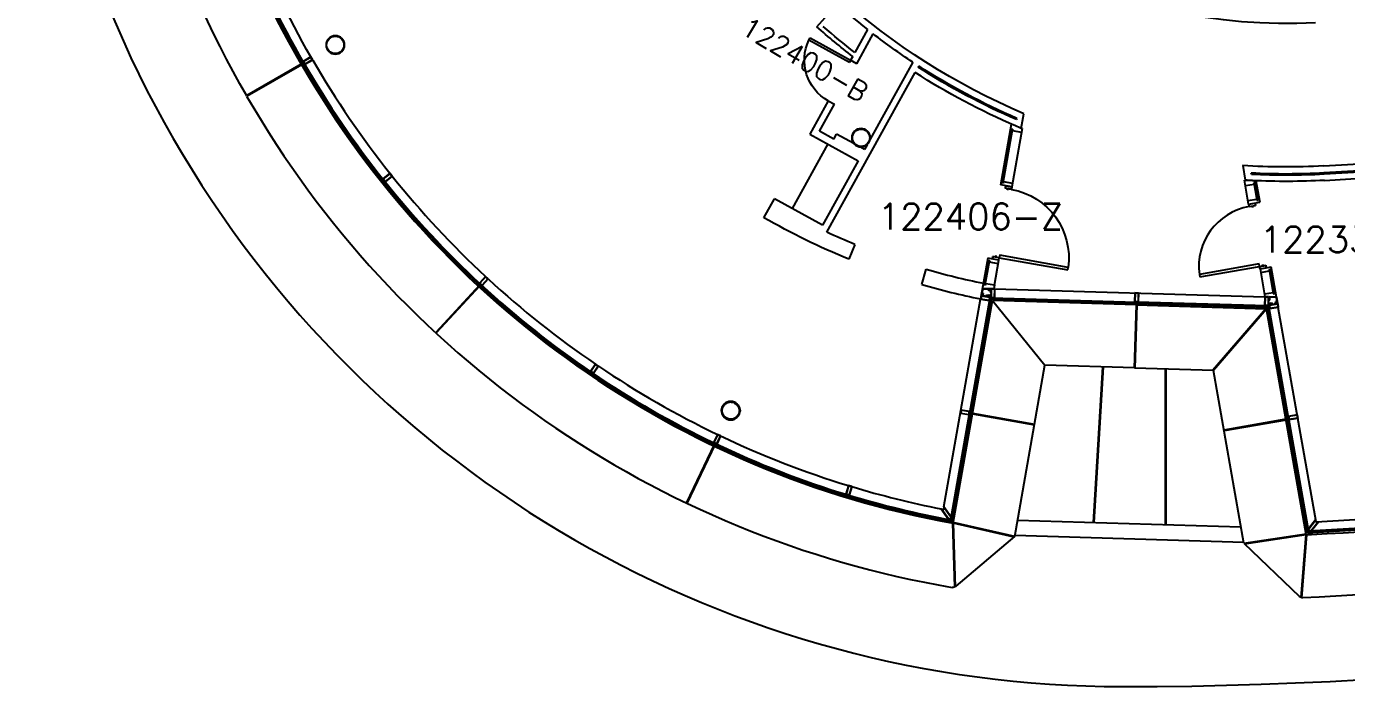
# Model space of a CAD drawing. Extents: x -1850 to 1494, y 4831 to 7402.
# Drawn here: x -1850 to -937, y 4831 to 5288 of the extents above; entities that cross this region are included whole.
import ezdxf

# ---------------------------------------------------------------- set-up
doc = ezdxf.new("R2010")
doc.units = 0
doc.header["$LTSCALE"] = 48
doc.header["$MEASUREMENT"] = 0
doc.layers.get('0').update_dxf_attribs({"linetype": 'CONTINUOUS'})
for name, color, linetype in [('ARDOOR', 7, 'CONTINUOUS'), ('ARROOMNO', 4, 'CONTINUOUS'), ('ARWALL', 7, 'CONTINUOUS'), ('ARWINDOW', 7, 'CONTINUOUS'), ('COL', 14, 'CONTINUOUS'), ('EXWALL', 8, 'CONTINUOUS'), ('EXWINDOW', 8, 'CONTINUOUS'), ('MILL', 1, 'CONTINUOUS'), ('ROOF', 8, 'CONTINUOUS')]:
    doc.layers.add(name, color=color, linetype=linetype)
doc.styles.add('ROMANS', font='romans.shx', dxfattribs={"height": 18})

# ---------------------------------------------------------------- blocks, each defined once
blk = doc.blocks.new('*U37')
at = {"linetype": 'CONTINUOUS', "flags": 128}
blk.add_lwpolyline([(-0.533, 0, 1), (0.533, 0, 1), (-0.533, 0)], format="xyb", dxfattribs=at)
at = {"linetype": 'CONTINUOUS'}
blk.add_arc((0, 0), 0.5, 0, 359.99999, dxfattribs=at)
blk = doc.blocks.new('3-06-DR')
at = {"color": 0}
for p, q in [((0, 42), (0, 0)), ((1.75, 42), (0, 42)), ((1.75, 0), (1.75, 42)), ((0, 0), (1.75, 0))]:
    blk.add_line(p, q, dxfattribs=at)
blk.add_arc((-0.07, -0.03), 42.07, 0.03589, 87.52636, dxfattribs=at)
blk = doc.blocks.new('4-00-DR')
at = {"color": 0}
blk.add_lwpolyline([(0, 48), (1.75, 48), (1.75, 0), (0, 0)], close=True, dxfattribs=at)
blk.add_arc((-0.06, -0.02), 48.06, 0.02741, 87.84514, dxfattribs=at)
blk = doc.blocks.new('2-08-DR')
at = {"color": 0}
for p, q in [((0, 32), (0, 0)), ((1.75, 32), (0, 32)), ((1.75, 0), (1.75, 32)), ((0, 0), (1.75, 0))]:
    blk.add_line(p, q, dxfattribs=at)
blk.add_arc((-0.09, -0.03), 32.09, 0.06221, 86.71719, dxfattribs=at)

msp = doc.modelspace()

# ---------------------------------------------------------------- linework, layer by layer
at = {"layer": 'ARDOOR'}
for p, q in [((-1173.05, 5177.38), (-1173.35, 5175.65)), ((-1168.92, 5174.87), (-1173.35, 5175.65)), ((-1172.95, 5177.23), (-1173.21, 5175.75)), ((-1169.02, 5175.01), (-1173.21, 5175.75)), ((-1171.96, 5174.9), (-1171.88, 5175.39)), ((-1170.86, 5174.7), (-1171.96, 5174.9)), ((-1171.89, 5174.95), (-1171.82, 5175.38)), ((-1170.91, 5174.77), (-1171.89, 5174.95)), ((-1170.91, 5174.77), (-1170.83, 5175.2)), ((-1170.86, 5174.7), (-1170.77, 5175.19)), ((-1168.76, 5176.49), (-1169.02, 5175.01)), ((-1168.62, 5176.59), (-1168.92, 5174.87)), ((-1000.6, 5165.33), (-1000.34, 5163.85)), ((-1000.5, 5165.48), (-1000.2, 5163.75)), ((-1004.93, 5164.7), (-1004.63, 5162.97)), ((-1004.79, 5164.59), (-1004.53, 5163.12)), ((-1004.63, 5162.97), (-1000.2, 5163.75)), ((-1004.53, 5163.12), (-1000.34, 5163.85)), ((-1002.7, 5162.8), (-1002.78, 5163.3)), ((-1002.64, 5162.88), (-1002.72, 5163.31)), ((-1002.7, 5162.8), (-1001.59, 5163)), ((-1002.64, 5162.88), (-1001.66, 5163.05)), ((-1001.66, 5163.05), (-1001.74, 5163.48)), ((-1001.59, 5163), (-1001.67, 5163.49)), ((-1182.01, 5126.65), (-1181.71, 5128.38)), ((-1181.87, 5126.76), (-1181.61, 5128.23)), ((-1177.68, 5126.02), (-1181.87, 5126.76)), ((-1177.28, 5127.59), (-1181.71, 5128.38)), ((-1177.42, 5127.49), (-1181.61, 5128.23)), ((-1180.14, 5128.61), (-1180.23, 5128.12)), ((-1180.09, 5128.54), (-1180.17, 5128.11)), ((-1179.04, 5128.41), (-1180.14, 5128.61)), ((-1179.11, 5128.36), (-1180.09, 5128.54)), ((-1179.11, 5128.36), (-1179.18, 5127.93)), ((-1179.04, 5128.41), (-1179.12, 5127.92)), ((-1177.68, 5126.02), (-1177.42, 5127.49)), ((-1177.58, 5125.87), (-1177.28, 5127.59)), ((-997.35, 5121.61), (-992.91, 5122.39)), ((-997.04, 5119.88), (-997.35, 5121.61)), ((-997.2, 5121.51), (-993.01, 5122.24)), ((-996.94, 5120.03), (-997.2, 5121.51)), ((-996.94, 5120.03), (-992.75, 5120.77)), ((-995.59, 5122.43), (-994.48, 5122.62)), ((-995.59, 5122.43), (-995.5, 5121.93)), ((-995.51, 5122.38), (-994.53, 5122.55)), ((-995.51, 5122.38), (-995.44, 5121.94)), ((-994.53, 5122.55), (-994.45, 5122.12)), ((-994.48, 5122.62), (-994.39, 5122.13)), ((-992.75, 5120.77), (-993.01, 5122.24)), ((-992.61, 5120.66), (-992.91, 5122.39))]:
    msp.add_line(p, q, dxfattribs=at)
at = {"layer": 'ARWALL'}
for p, q in [((-1303.43, 5287.24), (-1297.73, 5293.69)), ((-1268.33, 5285.33), (-1277.07, 5269.48)), ((-1275.77, 5261.74), (-1264.43, 5282.3)), ((-1278.6, 5266.71), (-1280.04, 5264.09)), ((-1275.77, 5261.74), (-1280.04, 5264.09)), ((-1237.06, 5262.82), (-1266.55, 5209.5)), ((-1233.39, 5259.39), (-1232.96, 5260.15)), ((-1296.52, 5145.25), (-1235.45, 5255.66)), ((-1295.5, 5236.07), (-1308.17, 5213.1)), ((-1301.55, 5215.01), (-1291.23, 5233.72)), ((-1295.5, 5236.07), (-1291.23, 5233.72)), ((-1165.15, 5223.97), (-1165.31, 5223.08)), ((-1162.07, 5216.98), (-1160.27, 5227.18)), ((-1308.17, 5213.1), (-1274.76, 5194.66)), ((-1291.66, 5209.55), (-1301.55, 5215.01)), ((-1291.66, 5209.55), (-1289.73, 5213.06)), ((-1277.81, 5206.48), (-1289.73, 5213.06)), ((-1176.3, 5177.95), (-1168.87, 5220)), ((-1161.49, 5216.85), (-1168.62, 5176.59)), ((-1161.49, 5216.85), (-1162.05, 5217.08)), ((-1270.46, 5202.43), (-1273.66, 5204.2)), ((-1268.62, 5205.76), (-1270.46, 5202.43)), ((-1274.76, 5194.66), (-1299.44, 5150.04)), ((-953.15, 5191.09), (-879.45, 5195.41)), ((-1009.06, 5191.36), (-1007.28, 5181.24)), ((-1003.04, 5185.25), (-1003.19, 5186.13)), ((-883.5, 5190.29), (-952.86, 5186.23)), ((-883.34, 5189.43), (-952.81, 5185.35)), ((-952.57, 5181.11), (-882.6, 5185.21)), ((-1168.62, 5176.59), (-1176.3, 5177.95)), ((-1004.93, 5164.7), (-1007.84, 5181.24)), ((-1007.84, 5181.24), (-1007.29, 5181.21)), ((-1007.29, 5181.21), (-1002.44, 5180.97)), ((-1002.07, 5180.95), (-999.85, 5180.83)), ((-999.85, 5180.83), (-997.25, 5166.05)), ((-1340.05, 5155.3), (-1332.8, 5168.44)), ((-1299.44, 5150.04), (-1332.8, 5168.44)), ((-1004.93, 5164.7), (-997.25, 5166.05)), ((-1277.25, 5136.87), (-1281.42, 5126.69)), ((-1185.27, 5127.23), (-1190.23, 5099.16)), ((-1177.58, 5125.87), (-1185.28, 5127.23)), ((-1180.62, 5108.64), (-1177.58, 5125.87)), ((-997.06, 5119.88), (-989.34, 5121.24)), ((-997.06, 5119.88), (-993.64, 5100.58)), ((-985.68, 5100.34), (-989.34, 5121.24)), ((-1230.83, 5109.07), (-1227.77, 5119.64)), ((-1180.63, 5108.64), (-1181.07, 5106.1))]:
    msp.add_line(p, q, dxfattribs=at)
at = {"layer": 'ARWALL', "extrusion": (0, 0, -1)}
for centre, radius, start, end in [((978.92, 5654.26), 364.82, 266.82237, 33.15549), ((979.21, 5654.07), 463.7, 292.98392, 7.01708), ((979.84, 5653.34), 488.61, 307.69389, 311.47289), ((979.84, 5653.34), 485.48, 307.75108, 311.10407), ((979.21, 5654.07), 468.57, 303.38678, 307.49605), ((979.21, 5654.07), 469.45, 293.35474, 302.78194), ((979.21, 5654.07), 468.57, 293.38013, 302.78911), ((979.21, 5654.07), 473.7, 293.23276, 302.74748), ((971.58, 5646.05), 469.45, 293.9394, 294.47447), ((978.93, 5654.26), 463.89, 266.81475, 273.72503), ((978.93, 5654.26), 468.76, 266.81292, 272.96733), ((978.92, 5654.34), 469.71, 266.81365, 272.94248), ((978.17, 5649.95), 469.61, 272.94259, 273.55364), ((978.92, 5654.34), 473.96, 266.8121, 272.82442), ((1092.2, 5588.84), 499.38, 292.26586, 299.75601), ((1092.2, 5588.84), 488.38, 292.26586, 294.73038)]:
    msp.add_arc(centre, radius, start, end, dxfattribs=at)
at = {"layer": 'ARWALL'}
for centre, radius, start, end in [((-979.18, 5654.09), 468.61, 215.92103, 231.8998), ((-1092.2, 5588.84), 488.39, 253.88363, 258.6502), ((-1092.2, 5588.84), 499.39, 253.88363, 258.67929)]:
    msp.add_arc(centre, radius, start, end, dxfattribs=at)
at = {"layer": 'ARWINDOW'}
for p, q in [((-1174.98, 5179.55), (-1168.52, 5216.09)), ((-1174.56, 5179.47), (-1168.1, 5216.02)), ((-1168.91, 5215.47), (-1169.65, 5215.6)), ((-1168.69, 5216.34), (-1168.84, 5215.47)), ((-1167.89, 5215.98), (-1168.73, 5216.13)), ((-1167.85, 5216.19), (-1168.69, 5216.34)), ((-1167.85, 5216.19), (-1168, 5215.33)), ((-1161.96, 5214.25), (-1167.94, 5215.3)), ((-1175.13, 5180.28), (-1175.87, 5180.41)), ((-1175.22, 5179.38), (-1175.07, 5180.24)), ((-1174.38, 5179.23), (-1175.22, 5179.38)), ((-1174.34, 5179.44), (-1175.18, 5179.58)), ((-1174.38, 5179.23), (-1174.23, 5180.09)), ((-1168.18, 5179.05), (-1174.16, 5180.11)), ((-1168.76, 5176.49), (-1172.95, 5177.23)), ((-1007.19, 5177.51), (-1001.21, 5178.57)), ((-1001.39, 5179.57), (-1000.41, 5179.74)), ((-1001.39, 5179.57), (-1001.21, 5178.57)), ((-1001.35, 5179.33), (-1000.37, 5179.5)), ((-999.01, 5167.49), (-1001.1, 5179.38)), ((-998.52, 5167.57), (-1000.61, 5179.46)), ((-1000.41, 5179.74), (-1000.24, 5178.74)), ((-1000.24, 5178.74), (-999.5, 5178.87)), ((-1005.37, 5167.16), (-999.39, 5168.21)), ((-1004.79, 5164.59), (-1000.6, 5165.33)), ((-999.21, 5167.2), (-999.39, 5168.21)), ((-999.26, 5167.44), (-998.28, 5167.62)), ((-999.21, 5167.2), (-998.24, 5167.38)), ((-998.42, 5168.38), (-997.68, 5168.51)), ((-998.24, 5167.38), (-998.41, 5168.38)), ((-1187.47, 5109.06), (-1184.6, 5125.36)), ((-1186.98, 5108.97), (-1184.1, 5125.28)), ((-1184.96, 5124.64), (-1185.7, 5124.77)), ((-1184.79, 5125.64), (-1184.97, 5124.64)), ((-1183.85, 5125.23), (-1184.83, 5125.4)), ((-1183.81, 5125.47), (-1184.79, 5125.64)), ((-1183.81, 5125.47), (-1183.99, 5124.47)), ((-1178.02, 5123.41), (-1183.99, 5124.47)), ((-996.61, 5117.42), (-990.64, 5118.47)), ((-990.81, 5119.48), (-989.84, 5119.65)), ((-990.81, 5119.48), (-990.64, 5118.47)), ((-990.77, 5119.24), (-989.79, 5119.41)), ((-987.65, 5102.98), (-990.52, 5119.28)), ((-987.16, 5103.07), (-990.03, 5119.37)), ((-989.84, 5119.65), (-989.66, 5118.65)), ((-989.66, 5118.65), (-988.92, 5118.78)), ((-1187.57, 5109.87), (-1188.32, 5110)), ((-1187.75, 5108.86), (-1187.58, 5109.87)), ((-1186.78, 5108.69), (-1187.75, 5108.86)), ((-1186.73, 5108.93), (-1187.71, 5109.1)), ((-1186.78, 5108.69), (-1186.6, 5109.69)), ((-1180.63, 5108.64), (-1186.6, 5109.69)), ((-994.01, 5102.65), (-988.04, 5103.71)), ((-987.86, 5102.7), (-988.03, 5103.7)), ((-987.9, 5102.94), (-986.92, 5103.11)), ((-987.86, 5102.7), (-986.88, 5102.87)), ((-987.06, 5103.88), (-986.32, 5104.01)), ((-986.88, 5102.87), (-987.06, 5103.87)), ((-985.69, 5100.34), (-985.68, 5100.34))]:
    msp.add_line(p, q, dxfattribs=at)
at = {"layer": 'ARWINDOW', "extrusion": (0, 0, -1)}
for centre, radius, start, end in [((1168.89, 5215.24), 0.237, 101.381, 168.2682), ((1174.15, 5180.35), 0.271, 286.52078, 341.25729), ((1001.19, 5178.25), 0.316, 86.49993, 141.23644), ((998.46, 5168.66), 0.277, 261.36015, 328.24736), ((1185.02, 5124.37), 0.277, 101.381, 168.2682), ((990.62, 5118.16), 0.316, 86.49993, 141.23644), ((1186.51, 5110), 0.316, 286.52078, 341.25729), ((987.1, 5104.15), 0.277, 261.36015, 328.24736)]:
    msp.add_arc(centre, radius, start, end, dxfattribs=at)
at = {"layer": 'ARWINDOW'}
for centre, radius, start, end in [((-1168.02, 5215.06), 0.271, 86.4617, 141.19821), ((-1175.03, 5180.47), 0.237, 261.32193, 328.20913), ((-1000.18, 5178.47), 0.277, 101.34277, 168.22998), ((-999.48, 5168.51), 0.316, 286.48255, 341.21906), ((-1184.01, 5124.15), 0.316, 86.4617, 141.19821), ((-989.6, 5118.38), 0.277, 101.34277, 168.22998), ((-1187.53, 5110.14), 0.277, 261.32193, 328.20913), ((-988.12, 5104.01), 0.316, 286.48255, 341.21906)]:
    msp.add_arc(centre, radius, start, end, dxfattribs=at)
at = {"layer": 'COL', "flags": 128}
for points in [[(-1369.23, 5022.46), (-1368.85, 5024.4), (-1368.56, 5024.83), (-1367.46, 5026.48), (-1367.03, 5026.76), (-1365.38, 5027.86), (-1364.87, 5027.96), (-1362.93, 5028.35), (-1362.42, 5028.25), (-1360.48, 5027.86), (-1360.05, 5027.57), (-1358.41, 5026.48), (-1358.12, 5026.04), (-1357.02, 5024.4), (-1356.92, 5023.89), (-1356.53, 5021.95), (-1356.63, 5021.44), (-1357.02, 5019.5), (-1357.31, 5019.07), (-1358.41, 5017.42), (-1358.84, 5017.14), (-1360.48, 5016.04), (-1360.99, 5015.94), (-1362.93, 5015.55), (-1363.44, 5015.65), (-1365.38, 5016.04), (-1365.81, 5016.32), (-1367.46, 5017.42), (-1367.75, 5017.86), (-1368.85, 5019.5), (-1368.95, 5020.01), (-1369.33, 5021.95), (-1369.23, 5022.46)], [(-1368.84, 5022.43), (-1368.48, 5024.25), (-1368.21, 5024.65), (-1367.18, 5026.19), (-1366.77, 5026.46), (-1365.23, 5027.49), (-1364.75, 5027.59), (-1362.93, 5027.95), (-1362.46, 5027.85), (-1360.64, 5027.49), (-1360.23, 5027.22), (-1358.69, 5026.19), (-1358.42, 5025.79), (-1357.39, 5024.25), (-1357.3, 5023.77), (-1356.93, 5021.95), (-1357.03, 5021.47), (-1357.39, 5019.65), (-1357.66, 5019.25), (-1358.69, 5017.71), (-1359.1, 5017.44), (-1360.64, 5016.41), (-1361.11, 5016.31), (-1362.93, 5015.95), (-1363.41, 5016.04), (-1365.23, 5016.41), (-1365.63, 5016.68), (-1367.18, 5017.71), (-1367.45, 5018.11), (-1368.48, 5019.65), (-1368.57, 5020.13), (-1368.93, 5021.95), (-1368.84, 5022.43)]]:
    msp.add_lwpolyline(points, dxfattribs=at)
at = {"layer": 'EXWALL'}
for p, q in [((-1209.18, 4944.08), (-1182.05, 5097.98)), ((-1082.57, 5095.01), (-1182.05, 5097.98)), ((-1082.57, 5095.01), (-992.62, 5092.32)), ((-965.1, 4936.27), (-992.62, 5092.32)), ((-1029.31, 5049.9), (-1029.25, 5049.58))]:
    msp.add_line(p, q, dxfattribs=at)
at = {"layer": 'EXWALL', "extrusion": (0, 0, -1)}
msp.add_arc((1092.2, 5588.84), 655.28, 330, 19.71632, dxfattribs=at)
at = {"layer": 'EXWALL'}
for centre, radius, start, end in [((-1092.2, 5588.84), 655.28, 210, 259.71632), ((-1092.21, 7700.84), 2767.49, 272.7058, 280), ((-1092.21, 7700.84), 2767.49, 272.6326, 272.7058)]:
    msp.add_arc(centre, radius, start, end, dxfattribs=at)
at = {"layer": 'EXWINDOW'}
for p, q in [((-1653.17, 5266.41), (-1658.54, 5263.3)), ((-1653.24, 5266.15), (-1658.29, 5263.23)), ((-1652.17, 5264.31), (-1653.24, 5266.15)), ((-1651.92, 5264.24), (-1653.17, 5266.41)), ((-1658.61, 5262.83), (-1659.04, 5262.58)), ((-1658.08, 5262.42), (-1658.95, 5261.92)), ((-1657.83, 5261.98), (-1658.7, 5261.48)), ((-1657.29, 5261.14), (-1658.54, 5263.3)), ((-1657.23, 5261.39), (-1658.29, 5263.23)), ((-1657.74, 5261.32), (-1658.17, 5261.07)), ((-1651.92, 5264.24), (-1657.29, 5261.14)), ((-1652.17, 5264.31), (-1657.23, 5261.39)), ((-1598.52, 5185.99), (-1603.38, 5182.11)), ((-1598.55, 5185.72), (-1603.11, 5182.08)), ((-1596.96, 5184.03), (-1601.82, 5180.16)), ((-1597.23, 5184.06), (-1601.79, 5180.42)), ((-1597.23, 5184.06), (-1598.55, 5185.72)), ((-1596.96, 5184.03), (-1598.52, 5185.99)), ((-1603.37, 5181.64), (-1603.76, 5181.32)), ((-1602.78, 5181.3), (-1603.56, 5180.68)), ((-1601.82, 5180.16), (-1603.38, 5182.11)), ((-1602.47, 5180.91), (-1603.25, 5180.29)), ((-1601.79, 5180.42), (-1603.11, 5182.08)), ((-1602.28, 5180.27), (-1602.67, 5179.96)), ((-1532.44, 5114.66), (-1536.66, 5110.1)), ((-1532.43, 5114.4), (-1536.39, 5110.11)), ((-1530.87, 5112.96), (-1534.83, 5108.67)), ((-1530.61, 5112.97), (-1534.82, 5108.41)), ((-1530.61, 5112.97), (-1532.44, 5114.66)), ((-1530.87, 5112.96), (-1532.43, 5114.4)), ((-1536.58, 5109.64), (-1536.92, 5109.27)), ((-1534.82, 5108.41), (-1536.66, 5110.1)), ((-1535.95, 5109.4), (-1536.63, 5108.66)), ((-1534.83, 5108.67), (-1536.39, 5110.11)), ((-1535.58, 5109.06), (-1536.26, 5108.32)), ((-1535.29, 5108.45), (-1535.63, 5108.08)), ((-1189.8, 5101.56), (-1190.23, 5099.09)), ((-1189.8, 5101.56), (-1186.38, 5100.95)), ((-1188.94, 5106.41), (-1189.73, 5101.91)), ((-1188.71, 5101.73), (-1189.73, 5101.91)), ((-1189.32, 5101.85), (-1189.61, 5101.65)), ((-1189.31, 5101.51), (-1189.53, 5101.83)), ((-1188.87, 5101.95), (-1189.52, 5102.06)), ((-1188.78, 5106.22), (-1189.51, 5102.08)), ((-1189.2, 5101.7), (-1189.49, 5101.51)), ((-1189.22, 5101.61), (-1189.39, 5101.48)), ((-1189.19, 5101.67), (-1189.32, 5101.85)), ((-1181.07, 5106.1), (-1188.95, 5106.33)), ((-1188.94, 5106.41), (-1183.41, 5106.25)), ((-1188.87, 5101.95), (-1188.71, 5102.82)), ((-1188.78, 5106.22), (-1183.61, 5106.07)), ((-1188.77, 5101.38), (-1188.5, 5102.9)), ((-1188.53, 5102.78), (-1188.71, 5102.82)), ((-1188.71, 5101.73), (-1188.53, 5102.78)), ((-1188.55, 5101.53), (-1188.31, 5102.87)), ((-1188.55, 5101.53), (-1187.28, 5101.3)), ((-1188.5, 5102.9), (-1188.31, 5102.87)), ((-1186.2, 5101.94), (-1186.38, 5100.95)), ((-1186.2, 5101.94), (-1183.65, 5101.49)), ((-1186.05, 5101.72), (-1186.19, 5100.92)), ((-1186.05, 5101.72), (-1183.87, 5101.34)), ((-1184.93, 5101.91), (-1184.96, 5101.72)), ((-1184.96, 5101.72), (-1183.17, 5101.41)), ((-1184.93, 5101.91), (-1183.35, 5101.63)), ((-1184.55, 5104.73), (-1184.54, 5104.92)), ((-1183.26, 5104.69), (-1184.55, 5104.73)), ((-1183.07, 5104.87), (-1184.54, 5104.92)), ((-1184.51, 5104.94), (-1184.5, 5105.13)), ((-1183.45, 5104.91), (-1184.51, 5104.94)), ((-1183.64, 5105.1), (-1184.5, 5105.13)), ((-1183.65, 5101.49), (-1184.26, 5098.04)), ((-1183.61, 5106.06), (-1183.64, 5105.1)), ((-1183.41, 5106.25), (-1183.45, 5104.91)), ((-1183.45, 5105.85), (-1183.17, 5106.08)), ((-1183.12, 5105.75), (-1183.38, 5106.06)), ((-1183.33, 5102.56), (-1183.35, 5101.63)), ((-1183.34, 5105.7), (-1183.08, 5105.92)), ((-1183.14, 5102.55), (-1183.33, 5102.56)), ((-1183.26, 5104.69), (-1183.3, 5103.33)), ((-1183.12, 5103.33), (-1183.3, 5103.33)), ((-1183.02, 5106.24), (-1183.2, 5100.11)), ((-1183.14, 5102.55), (-1183.17, 5101.41)), ((-1183.07, 5104.87), (-1183.12, 5103.33)), ((-1183.02, 5106.24), (-1180.53, 5106.16)), ((-1182.85, 5106.04), (-1183.02, 5100.34)), ((-1182.85, 5106.04), (-1180.72, 5105.98)), ((-1180.72, 5105.98), (-1180.89, 5100.23)), ((-1180.53, 5106.16), (-1180.71, 5100.04)), ((-1180.53, 5106.17), (-993.69, 5100.58)), ((-1083.53, 5103.27), (-1083.72, 5097.12)), ((-1081.04, 5103.19), (-1083.53, 5103.27)), ((-1083.35, 5103.08), (-1083.52, 5097.3)), ((-1081.23, 5103.01), (-1083.35, 5103.08)), ((-1081.23, 5103.01), (-1081.4, 5097.24)), ((-1081.04, 5103.19), (-1081.22, 5097.05)), ((-1215.55, 4955.48), (-1190.23, 5099.09)), ((-1197.74, 5020.47), (-1183.95, 5098.67)), ((-1197.5, 5020.43), (-1183.7, 5098.63)), ((-1197.01, 5020.34), (-1183.21, 5098.54)), ((-1196.76, 5020.3), (-1182.97, 5098.5)), ((-1190.23, 5099.09), (-1184.26, 5098.04)), ((-1189.64, 5101.34), (-1190.01, 5099.25)), ((-1190.01, 5099.25), (-1184.41, 5098.26)), ((-1189.64, 5101.34), (-1184.04, 5100.35)), ((-1188.77, 5101.38), (-1187.32, 5101.12)), ((-1187.28, 5101.3), (-1187.32, 5101.12)), ((-1186.19, 5100.92), (-1184.01, 5100.54)), ((-1184.04, 5100.35), (-1184.41, 5098.26)), ((-1183.98, 5099.57), (-1184.25, 5098.06)), ((-1184.25, 5098.06), (-1184.12, 5098.04)), ((-1184.12, 5098.04), (-1183.85, 5099.55)), ((-1183.87, 5101.34), (-1184.01, 5100.54)), ((-1183.85, 5099.55), (-1183.98, 5099.57)), ((-1182.97, 5098.5), (-1183.95, 5098.67)), ((-1183.69, 5100.1), (-1183.86, 5099.17)), ((-1182.88, 5098.99), (-1183.86, 5099.17)), ((-1183.32, 5097.94), (-1183.82, 5098.03)), ((-1182.71, 5099.92), (-1183.69, 5100.1)), ((-1183.54, 5099.88), (-1183.64, 5099.32)), ((-1183.03, 5099.2), (-1183.64, 5099.32)), ((-1183.55, 5098.87), (-1183.35, 5099.01)), ((-1183.54, 5100.05), (-1183.52, 5100.18)), ((-1182.93, 5099.96), (-1183.54, 5100.05)), ((-1182.93, 5099.77), (-1183.54, 5099.88)), ((-1183.53, 5098.91), (-1183.31, 5098.59)), ((-1183.52, 5100.18), (-1182.91, 5100.08)), ((-1183.49, 5098.66), (-1183.13, 5098.91)), ((-1183.35, 5099.01), (-1183.12, 5098.68)), ((-1183.2, 5100.11), (-1180.71, 5100.04)), ((-1182.93, 5099.77), (-1183.03, 5099.2)), ((-1183.02, 5100.34), (-1180.89, 5100.23)), ((-1182.91, 5100.08), (-1182.93, 5099.96)), ((-1182.71, 5099.92), (-1182.88, 5098.99)), ((-1182.59, 5099.63), (-1182.78, 5099.47)), ((-1182.78, 5099.47), (-1182.52, 5099.17)), ((-1182.4, 5099.52), (-1182.74, 5099.23)), ((-1182.63, 5099.62), (-1182.38, 5099.32)), ((-1182.37, 5098.99), (-1182.34, 5099.99)), ((-1182.37, 5099.24), (-1082.81, 5096.26)), ((-1182.37, 5098.99), (-1082.82, 5096.01)), ((-1182.35, 5099.74), (-1082.8, 5096.76)), ((-1182.34, 5099.99), (-1082.79, 5097.01)), ((-1181.74, 5099.22), (-1181.73, 5099.72)), ((-1081.22, 5097.05), (-1083.72, 5097.12)), ((-1081.4, 5097.24), (-1083.52, 5097.3)), ((-1083.42, 5096.78), (-1083.44, 5096.28)), ((-1082.79, 5097.01), (-1082.82, 5096.01)), ((-1082.22, 5097), (-1082.25, 5096)), ((-992.27, 5093.31), (-1082.25, 5096)), ((-992.26, 5093.56), (-1082.24, 5096.25)), ((-992.25, 5094.06), (-1082.23, 5096.75)), ((-992.24, 5094.31), (-1082.22, 5097)), ((-1081.6, 5096.73), (-1081.62, 5096.23)), ((-993.69, 5100.58), (-993.87, 5094.46)), ((-991.78, 5094.4), (-993.87, 5094.46)), ((-991.19, 5100.51), (-993.69, 5100.58)), ((-993.51, 5100.39), (-993.68, 5094.64)), ((-991.55, 5094.62), (-993.68, 5094.64)), ((-991.38, 5100.32), (-993.51, 5100.39)), ((-992.89, 5093.58), (-992.87, 5094.08)), ((-992.27, 5093.31), (-992.24, 5094.31)), ((-991.98, 5093.92), (-992.24, 5093.65)), ((-991.97, 5093.9), (-992.24, 5093.62)), ((-992.21, 5093.84), (-991.9, 5093.53)), ((-992.21, 5093.82), (-991.89, 5093.51)), ((-991.84, 5093.77), (-992.12, 5093.48)), ((-991.84, 5093.74), (-992.11, 5093.46)), ((-992.02, 5093.94), (-991.84, 5093.77)), ((-992.01, 5093.91), (-991.84, 5093.74)), ((-991.93, 5094.21), (-990.94, 5094.39)), ((-991.93, 5094.21), (-991.77, 5093.28)), ((-991.37, 5094.46), (-991.78, 5094.4)), ((-991.77, 5093.28), (-990.78, 5093.45)), ((-991.11, 5094.47), (-991.73, 5094.38)), ((-991.73, 5094.38), (-991.71, 5094.25)), ((-991.71, 5094.25), (-991.1, 5094.34)), ((-991.71, 5094.06), (-991.1, 5094.17)), ((-991.71, 5094.06), (-991.62, 5093.5)), ((-991.68, 5092.79), (-990.7, 5092.97)), ((-991.68, 5092.79), (-978.29, 5016.82)), ((-991.62, 5093.5), (-991, 5093.61)), ((-991.38, 5100.32), (-991.55, 5094.62)), ((-991.3, 5093.3), (-991.52, 5092.98)), ((-991.16, 5092.95), (-991.52, 5093.2)), ((-978.04, 5016.87), (-991.44, 5092.84)), ((-991.19, 5100.51), (-991.37, 5094.46)), ((-991.12, 5093.2), (-991.34, 5092.88)), ((-991.3, 5096.79), (-991.33, 5095.65)), ((-989.54, 5095.97), (-991.33, 5095.65)), ((-991.32, 5092.24), (-990.83, 5092.32)), ((-991.3, 5096.79), (-991.11, 5096.79)), ((-991.1, 5093.16), (-991.3, 5093.3)), ((-991.23, 5099.14), (-991.27, 5097.6)), ((-991.27, 5097.6), (-991.08, 5097.59)), ((-991.23, 5099.14), (-989.76, 5099.1)), ((-990.91, 5099.95), (-991.16, 5100.19)), ((-991.11, 5096.79), (-991.14, 5095.88)), ((-989.57, 5096.15), (-991.14, 5095.88)), ((-991.12, 5100.02), (-990.85, 5100.31)), ((-991.1, 5094.34), (-991.11, 5094.47)), ((-991.1, 5094.17), (-991, 5093.61)), ((-991.05, 5098.95), (-991.08, 5097.59)), ((-990.79, 5100.1), (-991.05, 5100.34)), ((-991.05, 5098.95), (-989.76, 5098.91)), ((-988.44, 5096.16), (-990.99, 5095.71)), ((-990.99, 5095.71), (-990.38, 5092.26)), ((-990.94, 5094.39), (-990.78, 5093.45)), ((-977.55, 5016.95), (-990.94, 5092.92)), ((-990.8, 5100.5), (-990.84, 5099.16)), ((-990.84, 5099.16), (-989.79, 5099.13)), ((-985.65, 5100.34), (-990.8, 5100.5)), ((-990.79, 5093.77), (-990.66, 5093.79)), ((-990.53, 5092.26), (-990.79, 5093.77)), ((-988.59, 5095.94), (-990.77, 5095.56)), ((-990.77, 5095.56), (-990.63, 5094.76)), ((-977.3, 5017), (-990.7, 5092.97)), ((-990.66, 5093.79), (-990.4, 5092.28)), ((-990.62, 5100.3), (-990.65, 5099.34)), ((-990.65, 5099.34), (-989.78, 5099.31)), ((-988.45, 5095.14), (-990.63, 5094.76)), ((-985.81, 5100.16), (-990.62, 5100.3)), ((-985, 5095.56), (-990.6, 5094.57)), ((-990.6, 5094.57), (-990.23, 5092.48)), ((-984.41, 5093.31), (-990.38, 5092.26)), ((-984.63, 5093.46), (-990.23, 5092.48)), ((-989.79, 5099.13), (-989.78, 5099.31)), ((-989.76, 5098.91), (-989.76, 5099.1)), ((-989.57, 5096.15), (-989.54, 5095.97)), ((-988.59, 5095.94), (-988.45, 5095.14)), ((-988.44, 5096.16), (-988.26, 5095.17)), ((-984.84, 5095.77), (-988.26, 5095.17)), ((-986.09, 5095.74), (-987.36, 5095.52)), ((-987.36, 5095.52), (-987.33, 5095.34)), ((-985.87, 5095.59), (-987.33, 5095.34)), ((-986.14, 5097.12), (-986.33, 5097.08)), ((-986.09, 5095.74), (-986.33, 5097.08)), ((-985.87, 5095.59), (-986.14, 5097.12)), ((-986.11, 5097), (-985.92, 5097.03)), ((-985.93, 5095.95), (-986.11, 5097)), ((-985.93, 5095.95), (-984.91, 5096.13)), ((-985.77, 5096.17), (-985.92, 5097.03)), ((-985.8, 5100.16), (-985.13, 5096.29)), ((-985.77, 5096.17), (-985.12, 5096.28)), ((-985.65, 5100.34), (-984.91, 5096.13)), ((-985.45, 5095.88), (-985.32, 5096.06)), ((-985.44, 5095.92), (-985.15, 5095.72)), ((-985.43, 5095.83), (-985.25, 5095.69)), ((-985.33, 5095.72), (-985.11, 5096.05)), ((-985.32, 5096.06), (-985.03, 5095.86)), ((-985, 5095.56), (-984.63, 5093.46)), ((-984.84, 5095.77), (-984.41, 5093.31)), ((-958.34, 4945.1), (-984.41, 5093.31)), ((-990.4, 5092.28), (-990.53, 5092.26)), ((-1460.18, 5047.84), (-1460.18, 5047.84)), ((-1459.76, 5048.46), (-1460.04, 5048.05)), ((-1456.42, 5054.05), (-1459.9, 5048.91)), ((-1457.83, 5047.51), (-1459.9, 5048.91)), ((-1459.1, 5048.32), (-1459.66, 5047.49)), ((-1456.37, 5053.79), (-1459.64, 5048.96)), ((-1457.88, 5047.77), (-1459.64, 5048.96)), ((-1458.68, 5048.03), (-1459.25, 5047.21)), ((-1458.73, 5046.86), (-1458.73, 5046.86)), ((-1458.31, 5047.48), (-1458.59, 5047.06)), ((-1454.61, 5052.6), (-1457.88, 5047.77)), ((-1454.35, 5052.65), (-1457.83, 5047.51)), ((-1454.35, 5052.65), (-1456.42, 5054.05)), ((-1454.61, 5052.6), (-1456.37, 5053.79)), ((-1210.76, 4946.65), (-1197.83, 5019.98)), ((-1210.51, 4946.61), (-1197.58, 5019.93)), ((-1210.02, 4946.53), (-1197.09, 5019.85)), ((-1209.99, 4945.25), (-1196.85, 5019.8)), ((-1204.16, 5020.08), (-1203.73, 5022.54)), ((-1198.12, 5019.01), (-1204.16, 5020.08)), ((-1203.57, 5022.32), (-1203.94, 5020.23)), ((-1203.94, 5020.23), (-1198.27, 5019.23)), ((-1203.73, 5022.54), (-1197.68, 5021.47)), ((-1197.9, 5021.32), (-1203.57, 5022.32)), ((-1198.27, 5019.23), (-1197.9, 5021.32)), ((-1197.68, 5021.47), (-1198.12, 5019.01)), ((-1196.85, 5019.8), (-1197.83, 5019.98)), ((-1196.76, 5020.3), (-1197.74, 5020.47)), ((-1197.2, 5019.23), (-1197.69, 5019.32)), ((-1196.9, 5020.96), (-1197.39, 5021.04)), ((-978.29, 5016.82), (-977.3, 5017)), ((-978.2, 5016.33), (-977.22, 5016.51)), ((-964.4, 4938.08), (-978.2, 5016.33)), ((-978.15, 5017.46), (-977.65, 5017.55)), ((-964.16, 4938.12), (-977.95, 5016.38)), ((-977.85, 5015.76), (-977.35, 5015.85)), ((-963.66, 4938.21), (-977.46, 5016.46)), ((-971.35, 5019.06), (-977.4, 5018)), ((-977.4, 5018), (-976.96, 5015.54)), ((-963.42, 4938.25), (-977.22, 5016.51)), ((-971.5, 5018.85), (-977.18, 5017.85)), ((-977.18, 5017.85), (-976.81, 5015.75)), ((-970.92, 5016.6), (-976.96, 5015.54)), ((-971.13, 5016.75), (-976.81, 5015.75)), ((-971.5, 5018.85), (-971.13, 5016.75)), ((-971.35, 5019.06), (-970.92, 5016.6)), ((-1372.17, 5005.51), (-1374.85, 4999.91)), ((-1372.08, 5005.26), (-1374.6, 5000)), ((-1370.16, 5004.35), (-1372.68, 4999.08)), ((-1369.91, 5004.43), (-1372.59, 4998.83)), ((-1369.91, 5004.43), (-1372.17, 5005.51)), ((-1370.16, 5004.35), (-1372.08, 5005.26)), ((-1372.59, 4998.83), (-1374.85, 4999.91)), ((-1374.63, 4999.49), (-1374.85, 4999.03)), ((-1372.68, 4999.08), (-1374.6, 5000)), ((-1373.96, 4999.44), (-1374.39, 4998.54)), ((-1373.51, 4999.22), (-1373.94, 4998.32)), ((-1373.05, 4998.73), (-1373.27, 4998.28)), ((-1281.6, 4970.15), (-1283.41, 4964.2)), ((-1281.47, 4969.91), (-1283.17, 4964.33)), ((-1279.21, 4969.42), (-1281.6, 4970.15)), ((-1279.44, 4969.29), (-1281.47, 4969.91)), ((-1279.44, 4969.29), (-1281.14, 4963.71)), ((-1279.21, 4969.42), (-1281.01, 4963.48)), ((-1281.01, 4963.48), (-1283.41, 4964.2)), ((-1283.13, 4963.82), (-1283.28, 4963.34)), ((-1281.14, 4963.71), (-1283.17, 4964.33)), ((-1282.46, 4963.87), (-1282.75, 4962.92)), ((-1281.98, 4963.73), (-1282.27, 4962.77)), ((-1281.46, 4963.31), (-1281.6, 4962.83)), ((-1215.55, 4955.48), (-1215.86, 4953.73)), ((-1210.59, 4948.31), (-1215.55, 4955.48)), ((-1212.63, 4946.86), (-1217.61, 4954.08)), ((-1217.61, 4954.08), (-1215.86, 4953.73)), ((-1212.48, 4947.09), (-1217.06, 4953.71)), ((-1217.06, 4953.71), (-1215.65, 4953.44)), ((-1215.41, 4954.84), (-1215.65, 4953.44)), ((-1210.86, 4948.25), (-1215.41, 4954.84)), ((-1211.6, 4946.68), (-1212.63, 4946.86)), ((-1211.66, 4946.94), (-1212.48, 4947.09)), ((-1211.66, 4946.94), (-1211.01, 4947.4)), ((-1211.6, 4946.68), (-1210.78, 4947.25)), ((-1211.01, 4947.4), (-1210.86, 4948.25)), ((-1210.78, 4947.25), (-1210.59, 4948.31)), ((-1210.02, 4946.53), (-1210.76, 4946.65)), ((-1210.48, 4945.33), (-1210.31, 4946.32)), ((-1209.94, 4946.99), (-1210.43, 4947.07)), ((-1210.24, 4945.29), (-1210.02, 4946.53)), ((-963.67, 4940.41), (-958.63, 4946.75)), ((-958.34, 4945.1), (-883.12, 4949.77)), ((-1210.97, 4946.19), (-1211.06, 4945.7)), ((-1209.99, 4945.25), (-1210.24, 4945.29)), ((-963.42, 4938.25), (-964.4, 4938.08)), ((-964.33, 4937.84), (-963.19, 4937.91)), ((-964.32, 4937.59), (-964.33, 4937.84)), ((-964.32, 4937.59), (-881.61, 4942.6)), ((-963.74, 4938.67), (-964.23, 4938.58)), ((-963.49, 4939.36), (-963.67, 4940.41)), ((-962.72, 4938.81), (-963.49, 4939.36)), ((-963.4, 4940.34), (-958.78, 4946.16)), ((-963.26, 4939.51), (-963.4, 4940.34)), ((-962.64, 4939.07), (-963.26, 4939.51)), ((-881.67, 4943.59), (-963.23, 4938.66)), ((-963.19, 4937.91), (-963.23, 4938.66)), ((-963.22, 4938.41), (-881.65, 4943.34)), ((-963.19, 4937.91), (-881.62, 4942.85)), ((-962.72, 4938.81), (-961.7, 4938.87)), ((-962.63, 4937.95), (-962.66, 4938.44)), ((-962.64, 4939.07), (-961.82, 4939.12)), ((-961.82, 4939.12), (-957.2, 4944.92)), ((-961.7, 4938.87), (-956.66, 4945.21)), ((-958.55, 4944.84), (-958.78, 4946.16)), ((-957.2, 4944.92), (-958.55, 4944.84))]:
    msp.add_line(p, q, dxfattribs=at)
at = {"layer": 'EXWINDOW', "extrusion": (0, 0, -1)}
for centre, radius, start, end in [((1092.36, 5588.79), 654.12, 330.01871, 338.59506), ((1092.2, 5588.84), 654.03, 330.02193, 338.59613), ((1092.2, 5588.84), 653.53, 330.02193, 338.59612), ((1092.36, 5588.79), 653.12, 330.01871, 338.59502), ((1092, 5588.94), 647.26, 330.11141, 338.50519), ((1536.57, 5108.36), 0.313, 79.70347, 185.82352), ((1535.64, 5109.37), 0.313, 259.63339, 5.89359), ((1183.21, 5106.42), 0.389, 293.77624, 303.66349), ((1183.21, 5106.47), 0.389, 285.11953, 302.39378), ((1183.21, 5106.59), 0.407, 242.00783, 298.88523), ((1183.22, 5106.54), 0.398, 243.6272, 299.99891), ((1183.21, 5106.47), 0.389, 244.72384, 264.57331), ((1183.21, 5106.42), 0.389, 246.05828, 257.32629), ((1182.74, 5098.69), 0.433, 339.68682, 352.18991), ((1182.74, 5098.69), 0.433, 28.63986, 44.4351), ((1182.69, 5098.69), 0.433, 338.17239, 359.43693), ((1182.69, 5098.69), 0.433, 19.98315, 44.4351), ((1182.61, 5098.69), 0.443, 336.9006, 43.16331), ((1182.55, 5098.68), 0.452, 336.87145, 43.13416), ((992.01, 5092.92), 0.452, 55.95052, 122.21323), ((992.04, 5093.11), 0.433, 58.76588, 71.26897), ((992.03, 5093.09), 0.433, 58.66199, 71.16508), ((992.03, 5093.06), 0.433, 57.25146, 78.516), ((992.02, 5093.03), 0.433, 57.14757, 78.41211), ((992.02, 5092.98), 0.443, 55.97967, 122.24238), ((992.01, 5092.96), 0.443, 55.87578, 122.13849), ((992.01, 5092.89), 0.452, 55.84662, 122.10933), ((992.03, 5093.06), 0.433, 99.06222, 123.51417), ((992.02, 5093.03), 0.433, 98.95832, 123.41028), ((992.04, 5093.11), 0.433, 107.71893, 123.51417), ((992.03, 5093.09), 0.433, 107.61504, 123.41028), ((984.71, 5095.99), 0.389, 7.97176, 18.23819), ((984.67, 5096), 0.389, 359.31505, 17.08403), ((984.71, 5095.99), 0.389, 320.66531, 331.5218), ((984.67, 5096), 0.389, 319.48433, 338.76883), ((984.6, 5096.03), 0.398, 318.55423, 14.80092), ((984.54, 5096.04), 0.407, 318.76305, 13.78922), ((1197.97, 5020.26), 0.312, 136.8727, 243.13291), ((978.43, 5016.55), 0.312, 116.8699, 223.1301), ((1374.25, 4998.26), 0.313, 62.39798, 168.65818), ((1373.65, 4999.5), 0.313, 242.3977, 348.6579)]:
    msp.add_arc(centre, radius, start, end, dxfattribs=at)
at = {"layer": 'EXWINDOW'}
for centre, radius, start, end in [((-1658.99, 5261.61), 0.311, 335.84135, 83.31541), ((-1092.2, 5588.84), 654.28, 210.02193, 218.59612), ((-1092.2, 5588.84), 654.03, 210.02193, 218.59611), ((-1657.8, 5262.29), 0.312, 156.86968, 263.13092), ((-1092.2, 5588.84), 653.53, 210.02193, 218.59609), ((-1092.73, 5588.45), 652.63, 210.01545, 218.59825), ((-1092.01, 5588.96), 647.26, 210.11143, 218.5051), ((-1092.04, 5589), 647.26, 218.73086, 227.12464), ((-1603.69, 5180.26), 0.443, 4.29833, 72.93769), ((-1092.2, 5588.84), 654.28, 218.6399, 227.21412), ((-1092.2, 5588.84), 654.03, 218.63991, 227.21412), ((-1602.27, 5181.39), 0.52, 189.86037, 247.37565), ((-1092.2, 5588.84), 653.53, 218.63993, 227.21412), ((-1092.2, 5588.84), 653.28, 218.63994, 227.21412), ((-1092.2, 5588.84), 647.03, 227.34674, 235.74335), ((-1092.2, 5588.84), 654.28, 227.25797, 235.83215), ((-1092.2, 5588.84), 654.03, 227.25797, 235.83214), ((-1092.2, 5588.84), 653.53, 227.25797, 235.83212), ((-1092.2, 5588.84), 653.28, 227.25797, 235.83212), ((-1190.1, 5101.82), 0.407, 318.70616, 13.73233), ((-1190.04, 5101.81), 0.398, 318.49734, 14.74402), ((-1189.98, 5101.79), 0.389, 319.42744, 338.71194), ((-1189.93, 5101.77), 0.389, 320.60842, 331.46491), ((-1189.98, 5101.79), 0.389, 359.25815, 17.02713), ((-1189.93, 5101.77), 0.389, 7.91487, 18.18129), ((-1182.66, 5098.61), 0.452, 52.53052, 118.79323), ((-1182.65, 5098.67), 0.443, 52.55967, 118.82238), ((-1182.63, 5098.75), 0.433, 95.64222, 120.09417), ((-1182.62, 5098.8), 0.433, 104.29893, 120.09417), ((-1182.63, 5098.75), 0.433, 53.83146, 75.096), ((-1182.62, 5098.8), 0.433, 55.34588, 67.84897), ((-1082.55, 5095.64), 0.461, 50.01017, 126.56983), ((-1082.5, 5097.35), 0.444, 228.20875, 308.37125), ((-992.1, 5092.97), 0.452, 336.86864, 43.13136), ((-992.03, 5092.98), 0.443, 336.8978, 43.16051), ((-991.96, 5092.98), 0.433, 19.98035, 44.4323), ((-991.9, 5092.99), 0.433, 28.63706, 44.4323), ((-991.96, 5092.98), 0.433, 338.16959, 359.43413), ((-991.9, 5092.99), 0.433, 339.68401, 352.1871), ((-990.98, 5100.86), 0.407, 238.58783, 295.46523), ((-990.98, 5100.8), 0.398, 240.2072, 296.57891), ((-990.99, 5100.73), 0.389, 241.30384, 261.15331), ((-990.99, 5100.68), 0.389, 242.63828, 253.90629), ((-990.99, 5100.73), 0.389, 281.69953, 298.97378), ((-990.99, 5100.68), 0.389, 290.35624, 300.24349), ((-1459.66, 5047.04), 0.445, 21.70734, 90.01169), ((-1092.2, 5588.84), 654.28, 235.87593, 244.45013), ((-1092.2, 5588.84), 654.03, 235.87594, 244.45013), ((-1458.68, 5048.48), 0.445, 201.69186, 270.01622), ((-1092.2, 5588.84), 653.53, 235.87596, 244.45013), ((-1092.2, 5588.84), 653.28, 235.87597, 244.45013), ((-1092.2, 5588.84), 647.03, 235.96472, 244.36138), ((-1196.62, 5020.02), 0.312, 116.86709, 223.1273), ((-977.07, 5016.78), 0.312, 136.8699, 243.1301), ((-1092.2, 5588.84), 647.03, 244.58276, 252.97933), ((-1092.2, 5588.84), 654.28, 244.49399, 253.06813), ((-1092.2, 5588.84), 654.03, 244.49399, 253.06812), ((-1092.2, 5588.84), 653.53, 244.49399, 253.06811), ((-1092.2, 5588.84), 653.28, 244.49399, 253.0681), ((-1092.28, 5588.54), 646.72, 253.20003, 258.82577), ((-1282.57, 4962.66), 0.318, 21.27365, 124.9064), ((-1282.16, 4964), 0.328, 203.3776, 302.80245), ((-1092.2, 5588.84), 654.28, 253.11192, 259.58418), ((-1092.2, 5588.84), 654.03, 253.11193, 259.58465), ((-1092.2, 5588.84), 653.53, 253.11194, 259.58434), ((-1092.2, 5588.84), 653.28, 253.11195, 259.58418), ((-1092.2, 5588.84), 654.28, 259.0986, 259.58481), ((-1211.04, 4946.74), 0.23, 30, 29.99999), ((-1210.99, 4946.54), 0.256, 326.30789, 24.87405), ((-1210.4, 4945.09), 0.259, 50.59953, 108.3049), ((-964.53, 4937.91), 0.21, 339.98003, 53.30781), ((-963.32, 4938.83), 0.198, 192.99658, 295.47327), ((-963.27, 4938.9), 0.207, 30, 29.99999)]:
    msp.add_arc(centre, radius, start, end, dxfattribs=at)
for centre, major_axis in [((-1189.41, 5101.68), (0.209, -0.04)), ((-1183.26, 5105.89), (-0.019, -0.212)), ((-1183.33, 5098.8), (-0.232, 0.041)), ((-1182.58, 5099.39), (0.018, 0.235)), ((-992.04, 5093.7), (-0.004, 0.236)), ((-992.04, 5093.68), (-0.005, 0.236)), ((-991.32, 5093.09), (0.232, 0.041)), ((-990.98, 5100.15), (0.006, -0.212)), ((-985.24, 5095.89), (-0.209, -0.04))]:
    msp.add_ellipse(centre, major_axis=major_axis, ratio=0.884654, dxfattribs=at)
at = {"layer": 'MILL'}
msp.add_line((-1295.84, 5206.33), (-1320.52, 5161.7), dxfattribs=at)
at = {"layer": 'ROOF'}
for p, q in [((-1659.78, 5261.44), (-1697.49, 5239.67)), ((-1659.54, 5261), (-1697.24, 5239.23)), ((-1536.69, 5108.59), (-1566.84, 5075.99)), ((-1536.33, 5108.25), (-1566.48, 5075.65)), ((-1182.05, 5097.98), (-1145.74, 5053.38)), ((-1082.78, 5095.05), (-1084.08, 5051.3)), ((-1082.28, 5095.03), (-1083.58, 5051.29)), ((-992.94, 5092.33), (-1029.63, 5049.91)), ((-992.56, 5092.01), (-1029.25, 5049.58)), ((-1166.61, 4935), (-1145.74, 5053.38)), ((-1083.92, 5051.53), (-1145.74, 5053.38)), ((-1112.19, 4944.69), (-1105.76, 5052.18)), ((-1111.69, 4944.67), (-1105.26, 5052.17)), ((-1083.81, 5051.52), (-1029.31, 5049.9)), ((-1062.46, 4943.21), (-1062.46, 5050.89)), ((-1061.96, 4943.19), (-1061.96, 5050.87)), ((-1008.21, 4930.27), (-1029.25, 5049.58)), ((-1195.86, 5019.63), (-1153.02, 5012.08)), ((-1195.78, 5020.12), (-1152.94, 5012.57)), ((-979.12, 5015.97), (-1021.99, 5008.41)), ((-979.03, 5015.48), (-1021.9, 5007.92)), ((-1374.42, 4998.47), (-1393.57, 4958.38)), ((-1373.97, 4998.25), (-1393.12, 4958.17)), ((-1209.69, 4944.17), (-1208.34, 4899.94)), ((-1209.18, 4944.08), (-1207.84, 4900.16)), ((-1167.09, 4934.6), (-1209.18, 4944.08)), ((-1166.61, 4935), (-1209.07, 4944.57)), ((-1164.63, 4946.25), (-1010.22, 4941.65)), ((-1207.1, 4900.73), (-1166.61, 4935)), ((-1166.46, 4935.85), (-1008.37, 4931.13)), ((-1008.21, 4930.27), (-965.17, 4936.76)), ((-1008.21, 4930.27), (-969.68, 4893.43)), ((-1007.75, 4929.83), (-965.1, 4936.27)), ((-968.73, 4892.82), (-965.1, 4936.27)), ((-968.24, 4892.67), (-964.6, 4936.22))]:
    msp.add_line(p, q, dxfattribs=at)
for centre, radius, start, end in [((-1092.21, 7700.84), 2869.62, 270.00033, 329.99967), ((-1092.2, 5588.84), 757.62, 150.00019, 270.00033), ((-1092.2, 5588.84), 699.01, 210, 260.30249)]:
    msp.add_arc(centre, radius, start, end, dxfattribs=at)
at = {"layer": 'ROOF', "extrusion": (0, 0, -1)}
for centre, radius, start, end in [((1094.9, 5588.87), 696.46, 329.88662, 20.37708), ((1092.21, 7700.84), 2811.01, 260, 267.4574), ((1209.34, 4902.76), 3, 229.04873, 281.57194), ((967.61, 4895.6), 3, 266.72155, 313.71294)]:
    msp.add_arc(centre, radius, start, end, dxfattribs=at)

# ---------------------------------------------------------------- block references
at = {"layer": 'ARDOOR', "xscale": -1}
for name, p, rotation in [('2-08-DR', (-1280.04, 5264.09), 61.12062472080134), ('4-00-DR', (-1177.28, 5127.59), 259.9778499991938)]:
    msp.add_blockref(name, p, dxfattribs=dict(at, rotation=rotation))
at = {"layer": 'ARDOOR', "rotation": 99.98668999423305}
msp.add_blockref('3-06-DR', (-997.35, 5121.61), dxfattribs=at)
at = {"layer": 'COL', "xscale": 11.99999999999926, "yscale": 11.99999999999926, "zscale": 11.99999999999926}
for p in [(-1636.28, 5274.72), (-1272.86, 5210.55), (-1362.93, 5021.95)]:
    msp.add_blockref('*U37', p, dxfattribs=at)

# ---------------------------------------------------------------- texts
at = {"layer": 'ARROOMNO', "style": 'ROMANS'}
msp.add_text('122400-B', height=13.5, rotation=330, dxfattribs=at).set_placement((-1356.99, 5282.97))
for s, p in [('122406-Z', (-1261.22, 5147.14)), ('122331', (-997.21, 5131.26))]:
    msp.add_text(s, height=18, dxfattribs=at).set_placement(p)

doc.saveas('drawing.dxf')
